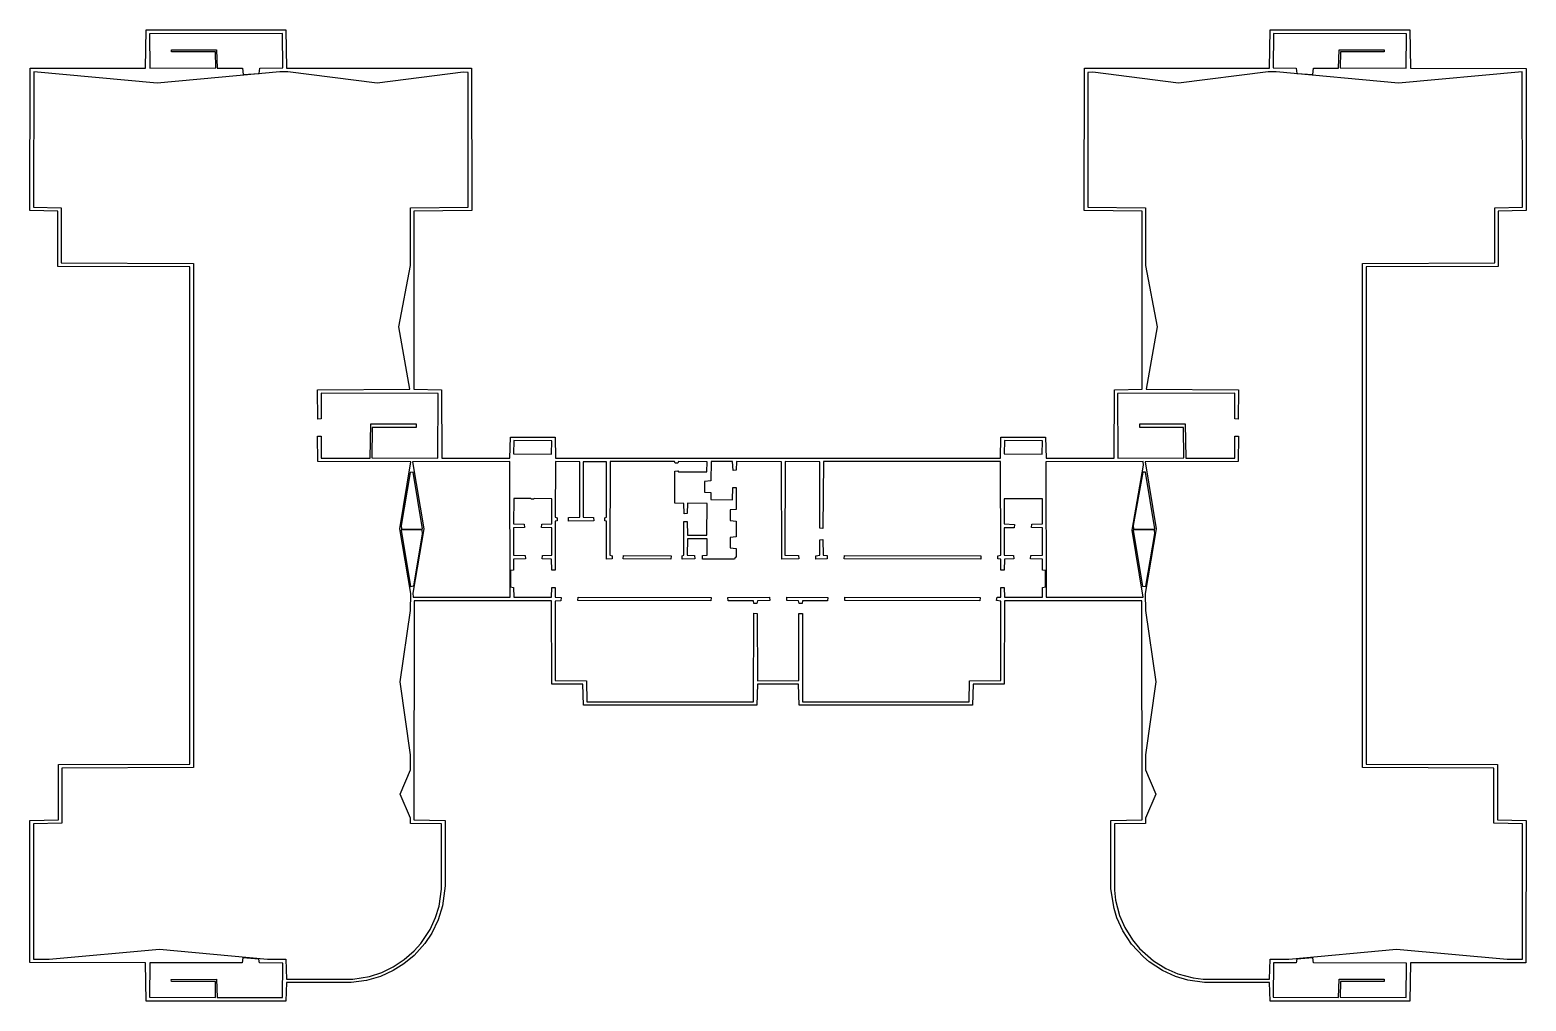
# Model space of a CAD drawing. Header units: metres. Extents: x 17405 to 146405, y 15155 to 98855.
import ezdxf

# ---------------------------------------------------------------- set-up
doc = ezdxf.new("R2010")
doc.units = ezdxf.units.M
doc.layers.add('REDRAW-HOLE', color=3, linetype='Continuous')
doc.layers.add('REDRAW-WALL', color=1, linetype='Continuous')

msp = doc.modelspace()

# ---------------------------------------------------------------- linework, layer by layer
at = {"layer": 'REDRAW-HOLE'}
for points in [[(39205, 95580), (39180, 98555), (27705, 98530), (27730, 95555), (33430, 95580), (33405, 96955), (29605, 96955), (29605, 97130), (33505, 97130), (33555, 95555), (35730, 95555), (35780, 95005), (37180, 95105), (37230, 95555)], [(124605, 95580), (126580, 95555), (126630, 95105), (128030, 95005), (128080, 95555), (130230, 95555), (130280, 97130), (134180, 97130), (134180, 96955), (130405, 96955), (130380, 95580), (136080, 95555), (136105, 98530), (124630, 98555)], [(47755, 17630), (48730, 18105), (49680, 18730), (50530, 19480), (51105, 20130), (51905, 21330), (52380, 22355), (52680, 23330), (52905, 24805), (52905, 30430), (50230, 30455), (50205, 30930), (49330, 32980), (50205, 35080), (50205, 36380), (49330, 42680), (50205, 48830), (50255, 50280), (49305, 55855), (50255, 61630), (42230, 61655), (42205, 63830), (42505, 63830), (42530, 61955), (46755, 61955), (46805, 64905), (50705, 64905), (50705, 64580), (46905, 64580), (46880, 61980), (52580, 61955), (52605, 67530), (42530, 67555), (42505, 65330), (42230, 65305), (42205, 67830), (50155, 67880), (49205, 73255), (50205, 78555), (50205, 83530), (55205, 83580), (55205, 95180), (54755, 95205), (47355, 94255), (39630, 95230), (38955, 95230), (28380, 94255), (17730, 95230), (17705, 83580), (20105, 83530), (20105, 78780), (31505, 78730), (31505, 35280), (20155, 35230), (20155, 30480), (17705, 30430), (17705, 18780), (19055, 18755), (28580, 19630), (37880, 18755), (39480, 18755), (39530, 17055), (45255, 17055), (46680, 17280)], [(116380, 17505), (117705, 17155), (118555, 17055), (124280, 17055), (124330, 18755), (125955, 18755), (135230, 19630), (144780, 18755), (146105, 18780), (146105, 30430), (143630, 30480), (143630, 35230), (132305, 35280), (132305, 78730), (143705, 78780), (143705, 83530), (146105, 83580), (146080, 95230), (135405, 94255), (124855, 95230), (124180, 95230), (116430, 94255), (109055, 95205), (108605, 95180), (108605, 83580), (113605, 83530), (113605, 78555), (114605, 73255), (113655, 67880), (121605, 67830), (121580, 65305), (121305, 65330), (121280, 67555), (111180, 67530), (111205, 61955), (116905, 61980), (116880, 64580), (113105, 64580), (113105, 64905), (117005, 64905), (117055, 61955), (121280, 61955), (121305, 63830), (121605, 63830), (121580, 61655), (113555, 61630), (114505, 55855), (113555, 50280), (113605, 48830), (114480, 42680), (113605, 36380), (113605, 35080), (114480, 32980), (113605, 30930), (113580, 30455), (110905, 30430), (110905, 24705), (111005, 23855), (111355, 22530), (111805, 21505), (112480, 20430), (113080, 19680), (114280, 18630), (115355, 17955)], [(59105, 62330), (62380, 62305), (62405, 63430), (59130, 63455)], [(101405, 62330), (104680, 62305), (104705, 63430), (101430, 63455)], [(49430, 55830), (51255, 55855), (50455, 60730), (50180, 60705), (49405, 56155)], [(50455, 49955), (58805, 49980), (58780, 61655), (50405, 61630), (51355, 55855), (50430, 50305)], [(58855, 50855), (59105, 50805), (59130, 49955), (62380, 49955), (62405, 50805), (62705, 50805), (62705, 49980), (63205, 49930), (63180, 49655), (62705, 49630), (62705, 42780), (65380, 42755), (65430, 40955), (79780, 40955), (79830, 48580), (80105, 48555), (80130, 42755), (83705, 42780), (83705, 48555), (84005, 48555), (84030, 40955), (98380, 40955), (98430, 42755), (101105, 42780), (101105, 49630), (100730, 49680), (100805, 49955), (101105, 49980), (101105, 50805), (101405, 50805), (101430, 49955), (104705, 49980), (104705, 50805), (104955, 50855), (104955, 52255), (104705, 52305), (104705, 53230), (103680, 53280), (103705, 53555), (104705, 53580), (104705, 55930), (103755, 55980), (103780, 56255), (104705, 56280), (104705, 58455), (101405, 58455), (101405, 56280), (102305, 56230), (102280, 55955), (101405, 55930), (101405, 53580), (102205, 53555), (102230, 53280), (101430, 53255), (101405, 52305), (101130, 52280), (101105, 53230), (100855, 53280), (100855, 53530), (101105, 53580), (101080, 61655), (85830, 61655), (85780, 55880), (85505, 55905), (85505, 61630), (82530, 61655), (82505, 53580), (83680, 53555), (83705, 53280), (82230, 53255), (82205, 61630), (78330, 61655), (78305, 60905), (78030, 60880), (77980, 61655), (76130, 61655), (76105, 59980), (75555, 59930), (75555, 59030), (76105, 58980), (76105, 58380), (77980, 58355), (78005, 59405), (78305, 59405), (78305, 57530), (77780, 57480), (77780, 56580), (78305, 56530), (78305, 55155), (77780, 55105), (77780, 54205), (78305, 54155), (78305, 53405), (78205, 53380), (78155, 53255), (75405, 53255), (75405, 53555), (75805, 53580), (75805, 54980), (74105, 55005), (74080, 53580), (74705, 53555), (74730, 53280), (73655, 53255), (73630, 53530), (73780, 53580), (73780, 56480), (74080, 56480), (74105, 55305), (75780, 55305), (75805, 58030), (74105, 58055), (74080, 57180), (73805, 57155), (73780, 58030), (73005, 58080), (73005, 60830), (73280, 60855), (73330, 60755), (75780, 60755), (75805, 61630), (73330, 61655), (73280, 61505), (73030, 61505), (72980, 61655), (67430, 61655), (67405, 53580), (67605, 53530), (67605, 53280), (67130, 53255), (67105, 56505), (66980, 56555), (66980, 56805), (67105, 56855), (67105, 61630), (65105, 61630), (65105, 56855), (66005, 56830), (66030, 56555), (63830, 56530), (63830, 56830), (64805, 56855), (64805, 61630), (62730, 61655), (62705, 56855), (62855, 56805), (62855, 56555), (62705, 56505), (62705, 52305), (62405, 52305), (62380, 53255), (61580, 53280), (61605, 53555), (62405, 53580), (62405, 55930), (61505, 55980), (61530, 56255), (62405, 56280), (62405, 58455), (60880, 58480), (60830, 58405), (60655, 58405), (60605, 58480), (59130, 58480), (59105, 56280), (60030, 56255), (60055, 55980), (59105, 55930), (59105, 53580), (60105, 53555), (60130, 53280), (59105, 53230), (59105, 52305), (58855, 52255)], [(105030, 49955), (113380, 49980), (112430, 55755), (113405, 61330), (113380, 61655), (105005, 61630)], [(112555, 55830), (114405, 55855), (113605, 60730), (113355, 60730), (112530, 56155)], [(50205, 50880), (50505, 50930), (51255, 55430), (51230, 55780), (49405, 55755)], [(113330, 50880), (113630, 50905), (114405, 55455), (114380, 55780), (112530, 55755)], [(27705, 15480), (33405, 15455), (33405, 16855), (29605, 16855), (29580, 17005), (33505, 17030), (33555, 15455), (39180, 15455), (39205, 18430), (37205, 18455), (37155, 18780), (35755, 18880), (35705, 18455), (27730, 18455)], [(124605, 15480), (130230, 15455), (130280, 17030), (134180, 17030), (134180, 16855), (130405, 16855), (130380, 15480), (136080, 15455), (136105, 18430), (128080, 18455), (128030, 18880), (126630, 18780), (126580, 18455), (124630, 18455)]]:
    msp.add_lwpolyline(points, close=True, dxfattribs=at)
at = {"layer": 'REDRAW-WALL'}
for points in [[(17405, 18480), (17405, 30730), (19880, 30780), (19880, 35530), (31205, 35580), (31205, 78430), (19805, 78480), (19805, 83230), (17405, 83280), (17430, 95555), (27380, 95555), (27430, 98855), (39480, 98855), (39530, 95555), (55480, 95555), (55505, 83280), (50505, 83230), (50505, 67880), (52905, 67830), (52930, 61955), (58780, 61955), (58830, 63755), (62680, 63755), (62730, 61955), (101080, 61955), (101130, 63755), (104980, 63755), (105030, 61955), (110880, 61955), (110905, 67830), (113305, 67880), (113305, 83230), (108305, 83280), (108330, 95555), (124280, 95555), (124330, 98855), (136380, 98855), (136430, 95555), (146405, 95530), (146405, 83280), (144005, 83230), (144005, 78480), (132605, 78430), (132605, 35580), (143930, 35530), (143930, 30780), (146405, 30730), (146380, 18455), (136430, 18455), (136380, 15155), (124330, 15155), (124280, 16755), (118680, 16755), (117255, 16955), (116180, 17280), (115055, 17780), (113905, 18530), (113405, 18955), (112380, 20055), (111630, 21205), (111130, 22330), (110880, 23130), (110605, 24830), (110605, 30730), (113305, 30780), (113280, 49655), (101430, 49655), (101405, 42480), (98730, 42455), (98680, 40655), (83730, 40655), (83680, 42455), (80130, 42455), (80080, 40655), (65130, 40655), (65080, 42455), (62405, 42480), (62380, 49655), (50530, 49655), (50505, 30780), (53205, 30730), (53205, 25080), (52980, 23355), (52605, 22155), (52055, 21005), (51455, 20105), (50530, 19080), (49655, 18355), (48730, 17780), (47630, 17280), (46430, 16930), (45105, 16755), (39530, 16755), (39480, 15155), (27430, 15155), (27380, 18455)], [(85180, 53255), (85155, 53530), (85505, 53580), (85505, 54905), (85780, 54930), (85805, 53580), (86130, 53555), (86155, 53280)], [(68555, 53280), (68580, 53555), (72680, 53530), (72655, 53255)], [(87605, 53280), (87630, 53555), (99405, 53530), (99380, 53255)], [(64655, 49680), (64680, 49955), (76130, 49930), (76105, 49655)], [(81205, 49680), (80130, 49655), (80080, 49430), (79830, 49430), (79780, 49655), (77605, 49655), (77580, 49930), (81180, 49955)], [(82655, 49680), (82680, 49955), (86205, 49930), (86180, 49655), (84030, 49655), (83980, 49430), (83730, 49430), (83680, 49655)], [(87655, 49680), (87680, 49955), (99330, 49930), (99305, 49655)]]:
    msp.add_lwpolyline(points, close=True, dxfattribs=at)

doc.saveas('drawing.dxf')
